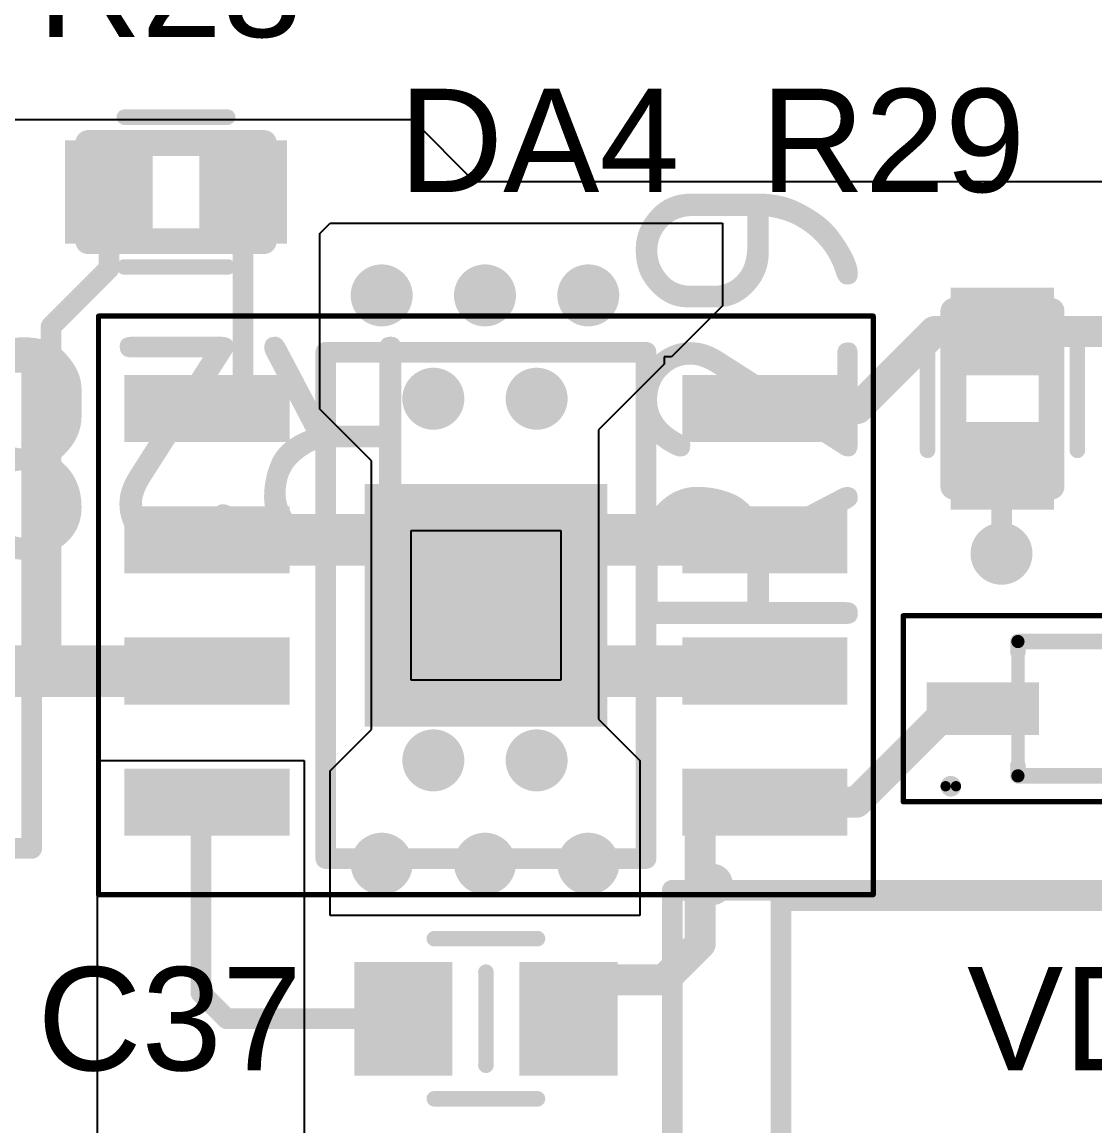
# Model space of a CAD drawing. Header units: inches. Extents: x -1.5 to 75.1, y -0.1 to 70.1.
# Drawn here: x 46.02 to 56.4, y 31.96 to 42.65 of the extents above; entities that cross this region are included whole.
import ezdxf

# ---------------------------------------------------------------- set-up
doc = ezdxf.new("R2010")
doc.units = ezdxf.units.IN
for name, color, linetype in [('Assembly Notes', 56, 'Continuous'), ('Bottom Layer', 5, 'Continuous'), ('Mechanical 13', 56, 'Continuous'), ('Mechanical 15', 56, 'Continuous'), ('Mechanical 16', 56, 'Continuous'), ('Mechanical 5', 56, 'Continuous'), ('Top Layer', 1, 'Continuous'), ('Top Overlay', 2, 'Continuous'), ('Top Paste', 8, 'Continuous'), ('Top Solder', 216, 'Continuous'), ('Via Holes', 16, 'Continuous')]:
    doc.layers.add(name, color=color, linetype=linetype)
doc.styles.add('Arial', font='', dxfattribs={"height": 0.2})
doc.styles.add('GOST type B', font='', dxfattribs={"height": 0.2})
doc.styles.get('Arial').set_extended_font_data('Arial')
doc.styles.get('GOST type B').set_extended_font_data('GOST type B')

# ---------------------------------------------------------------- blocks, each defined once
blk = doc.blocks.new('SOD_323_110')
at = {"layer": 'Top Layer'}
for points in [[(-1.71, 0.23), (-0.67, 0.23), (-0.67, -0.23), (-1.71, -0.23)], [(0.67, 0.23), (1.71, 0.23), (1.71, -0.23), (0.67, -0.23)]]:
    blk.add_hatch(color=1, dxfattribs=at).paths.add_polyline_path(points)
at = {"layer": 'Top Paste'}
for points in [[(-1.71, 0.23), (-0.67, 0.23), (-0.67, -0.23), (-1.71, -0.23)], [(0.67, 0.23), (1.71, 0.23), (1.71, -0.23), (0.67, -0.23)]]:
    blk.add_hatch(color=8, dxfattribs=at).paths.add_polyline_path(points)
at = {"layer": 'Top Solder'}
for points in [[(-1.735, 0.255), (-0.645, 0.255), (-0.645, -0.255), (-1.735, -0.255)], [(0.645, 0.255), (1.735, 0.255), (1.735, -0.255), (0.645, -0.255)]]:
    blk.add_hatch(color=216, dxfattribs=at).paths.add_polyline_path(points)
at = {"layer": 'Mechanical 13'}
for points in [[(-0.85, 0.65, 0.127, 0.127, 0), (0.85, 0.65, 0.127, 0.127, 0)], [(-0.85, -0.65, 0.127, 0.127, 0), (-0.85, 0.65, 0.127, 0.127, 0)], [(0.85, -0.65, 0.127, 0.127, 0), (0.85, 0.65, 0.127, 0.127, 0)], [(-0.85, -0.65, 0.127, 0.127, 0), (0.85, -0.65, 0.127, 0.127, 0)]]:
    blk.add_lwpolyline(points, format="xyseb", dxfattribs=at)
for points in [[(-0.882, 0.65, 0.0635, 0.0635, 1), (-0.818, 0.65, 0.0635, 0.0635, 1)], [(-0.882, 0.65, 0.0635, 0.0635, 1), (-0.818, 0.65, 0.0635, 0.0635, 1)], [(0.818, 0.65, 0.0635, 0.0635, 1), (0.882, 0.65, 0.0635, 0.0635, 1)], [(0.818, 0.65, 0.0635, 0.0635, 1), (0.882, 0.65, 0.0635, 0.0635, 1)], [(-0.882, -0.65, 0.0635, 0.0635, 1), (-0.818, -0.65, 0.0635, 0.0635, 1)], [(-0.882, -0.65, 0.0635, 0.0635, 1), (-0.818, -0.65, 0.0635, 0.0635, 1)], [(0.818, -0.65, 0.0635, 0.0635, 1), (0.882, -0.65, 0.0635, 0.0635, 1)], [(0.818, -0.65, 0.0635, 0.0635, 1), (0.882, -0.65, 0.0635, 0.0635, 1)]]:
    blk.add_lwpolyline(points, format="xyseb", close=True, dxfattribs=at)
at = {"layer": 'Mechanical 15'}
for points in [[(-1.96, -0.9, 0.05, 0.05, 0), (-1.96, 0.9, 0.05, 0.05, 0)], [(-1.96, 0.9, 0.05, 0.05, 0), (1.96, 0.9, 0.05, 0.05, 0)], [(1.96, -0.9, 0.05, 0.05, 0), (1.96, 0.9, 0.05, 0.05, 0)], [(-1.96, -0.9, 0.05, 0.05, 0), (1.96, -0.9, 0.05, 0.05, 0)]]:
    blk.add_lwpolyline(points, format="xyseb", dxfattribs=at)
for points in [[(-1.973, 0.9, 0.025, 0.025, 1), (-1.948, 0.9, 0.025, 0.025, 1)], [(-1.973, 0.9, 0.025, 0.025, 1), (-1.948, 0.9, 0.025, 0.025, 1)], [(1.948, 0.9, 0.025, 0.025, 1), (1.973, 0.9, 0.025, 0.025, 1)], [(1.948, 0.9, 0.025, 0.025, 1), (1.973, 0.9, 0.025, 0.025, 1)], [(-1.973, -0.9, 0.025, 0.025, 1), (-1.948, -0.9, 0.025, 0.025, 1)], [(-1.973, -0.9, 0.025, 0.025, 1), (-1.948, -0.9, 0.025, 0.025, 1)], [(1.948, -0.9, 0.025, 0.025, 1), (1.973, -0.9, 0.025, 0.025, 1)], [(1.948, -0.9, 0.025, 0.025, 1), (1.973, -0.9, 0.025, 0.025, 1)]]:
    blk.add_lwpolyline(points, format="xyseb", close=True, dxfattribs=at)
at = {"layer": 'Top Overlay'}
for points in [[(-0.85, 0.55, 0.15, 0.15, 0), (-0.85, 0.65, 0.15, 0.15, 0)], [(-0.85, 0.65, 0.15, 0.15, 0), (0.85, 0.65, 0.15, 0.15, 0)], [(0.85, 0.55, 0.15, 0.15, 0), (0.85, 0.65, 0.15, 0.15, 0)], [(-0.85, -0.65, 0.15, 0.15, 0), (-0.85, -0.55, 0.15, 0.15, 0)], [(0.85, -0.65, 0.15, 0.15, 0), (0.85, -0.55, 0.15, 0.15, 0)], [(-0.85, -0.65, 0.15, 0.15, 0), (0.85, -0.65, 0.15, 0.15, 0)]]:
    blk.add_lwpolyline(points, format="xyseb", dxfattribs=at)
for points in [[(-0.888, 0.65, 0.075, 0.075, 1), (-0.813, 0.65, 0.075, 0.075, 1)], [(-0.888, 0.65, 0.075, 0.075, 1), (-0.813, 0.65, 0.075, 0.075, 1)], [(0.813, 0.65, 0.075, 0.075, 1), (0.888, 0.65, 0.075, 0.075, 1)], [(0.813, 0.65, 0.075, 0.075, 1), (0.888, 0.65, 0.075, 0.075, 1)], [(-0.888, 0.55, 0.075, 0.075, 1), (-0.813, 0.55, 0.075, 0.075, 1)], [(0.813, 0.55, 0.075, 0.075, 1), (0.888, 0.55, 0.075, 0.075, 1)], [(-0.888, -0.55, 0.075, 0.075, 1), (-0.813, -0.55, 0.075, 0.075, 1)], [(0.813, -0.55, 0.075, 0.075, 1), (0.888, -0.55, 0.075, 0.075, 1)], [(-0.888, -0.65, 0.075, 0.075, 1), (-0.813, -0.65, 0.075, 0.075, 1)], [(-0.888, -0.65, 0.075, 0.075, 1), (-0.813, -0.65, 0.075, 0.075, 1)], [(0.813, -0.65, 0.075, 0.075, 1), (0.888, -0.65, 0.075, 0.075, 1)], [(0.813, -0.65, 0.075, 0.075, 1), (0.888, -0.65, 0.075, 0.075, 1)], [(-1.45, -0.75, 0.1, 0.1, 1), (-1.55, -0.75, 0.1, 0.1, 1)], [(-1.575, -0.75, 0.05, 0.05, 1), (-1.525, -0.75, 0.05, 0.05, 1)], [(-1.475, -0.75, 0.05, 0.05, 1), (-1.425, -0.75, 0.05, 0.05, 1)]]:
    blk.add_lwpolyline(points, format="xyseb", close=True, dxfattribs=at)
blk = doc.blocks.new('0603R_116')
at = {"layer": 'Top Layer'}
for points in [[(-1.05, -0.475), (-1.05, 0.475), (-0.25, 0.475), (-0.25, -0.475)], [(0.25, -0.475), (0.25, 0.475), (1.05, 0.475), (1.05, -0.475)]]:
    blk.add_hatch(color=1, dxfattribs=at).paths.add_polyline_path(points)
at = {"layer": 'Top Paste'}
for points in [[(-1.05, -0.475), (-1.05, 0.475), (-0.25, 0.475), (-0.25, -0.475)], [(0.25, -0.475), (0.25, 0.475), (1.05, 0.475), (1.05, -0.475)]]:
    blk.add_hatch(color=8, dxfattribs=at).paths.add_polyline_path(points)
at = {"layer": 'Top Solder'}
for points in [[(-1.075, -0.5), (-1.075, 0.5), (-0.225, 0.5), (-0.225, -0.5)], [(0.225, -0.5), (0.225, 0.5), (1.075, 0.5), (1.075, -0.5)]]:
    blk.add_hatch(color=216, dxfattribs=at).paths.add_polyline_path(points)
at = {"layer": 'Assembly Notes'}
for points in [[(-0.85, 0.475, 0.25, 0.25, 0), (-0.85, -0.475, 0.25, 0.25, 0)], [(-0.85, 0.475, 0.25, 0.25, 0), (0.85, 0.475, 0.25, 0.25, 0)], [(0.85, 0.475, 0.25, 0.25, 0), (0.85, -0.475, 0.25, 0.25, 0)], [(-0.85, -0.475, 0.25, 0.25, 0), (0.85, -0.475, 0.25, 0.25, 0)]]:
    blk.add_lwpolyline(points, format="xyseb", dxfattribs=at)
for points in [[(-0.913, 0.475, 0.125, 0.125, 1), (-0.788, 0.475, 0.125, 0.125, 1)], [(-0.913, 0.475, 0.125, 0.125, 1), (-0.788, 0.475, 0.125, 0.125, 1)], [(0.787, 0.475, 0.125, 0.125, 1), (0.912, 0.475, 0.125, 0.125, 1)], [(0.787, 0.475, 0.125, 0.125, 1), (0.912, 0.475, 0.125, 0.125, 1)], [(-0.913, -0.475, 0.125, 0.125, 1), (-0.788, -0.475, 0.125, 0.125, 1)], [(-0.913, -0.475, 0.125, 0.125, 1), (-0.788, -0.475, 0.125, 0.125, 1)], [(0.787, -0.475, 0.125, 0.125, 1), (0.912, -0.475, 0.125, 0.125, 1)], [(0.787, -0.475, 0.125, 0.125, 1), (0.912, -0.475, 0.125, 0.125, 1)]]:
    blk.add_lwpolyline(points, format="xyseb", close=True, dxfattribs=at)
at = {"layer": 'Top Overlay'}
for points in [[(-0.5, 0.725, 0.15, 0.15, 0), (0.5, 0.725, 0.15, 0.15, 0)], [(-0.5, -0.725, 0.15, 0.15, 0), (0.5, -0.725, 0.15, 0.15, 0)]]:
    blk.add_lwpolyline(points, format="xyseb", dxfattribs=at)
for points in [[(-0.537, 0.725, 0.075, 0.075, 1), (-0.462, 0.725, 0.075, 0.075, 1)], [(0.462, 0.725, 0.075, 0.075, 1), (0.537, 0.725, 0.075, 0.075, 1)], [(-0.537, -0.725, 0.075, 0.075, 1), (-0.462, -0.725, 0.075, 0.075, 1)], [(0.462, -0.725, 0.075, 0.075, 1), (0.537, -0.725, 0.075, 0.075, 1)]]:
    blk.add_lwpolyline(points, format="xyseb", close=True, dxfattribs=at)
at = {"layer": 'Assembly Notes', "style": 'GOST type B'}
blk.add_text('R29', height=2.15, dxfattribs=at).set_placement((-2.4, 1.4))
blk = doc.blocks.new('0603R_117')
at = {"layer": 'Top Layer'}
for points in [[(-1.05, -0.475), (-1.05, 0.475), (-0.25, 0.475), (-0.25, -0.475)], [(0.25, -0.475), (0.25, 0.475), (1.05, 0.475), (1.05, -0.475)]]:
    blk.add_hatch(color=1, dxfattribs=at).paths.add_polyline_path(points)
at = {"layer": 'Top Paste'}
for points in [[(-1.05, -0.475), (-1.05, 0.475), (-0.25, 0.475), (-0.25, -0.475)], [(0.25, -0.475), (0.25, 0.475), (1.05, 0.475), (1.05, -0.475)]]:
    blk.add_hatch(color=8, dxfattribs=at).paths.add_polyline_path(points)
at = {"layer": 'Top Solder'}
for points in [[(-1.075, -0.5), (-1.075, 0.5), (-0.225, 0.5), (-0.225, -0.5)], [(0.225, -0.5), (0.225, 0.5), (1.075, 0.5), (1.075, -0.5)]]:
    blk.add_hatch(color=216, dxfattribs=at).paths.add_polyline_path(points)
at = {"layer": 'Assembly Notes'}
for points in [[(-0.85, 0.475, 0.25, 0.25, 0), (-0.85, -0.475, 0.25, 0.25, 0)], [(0.85, 0.475, 0.25, 0.25, 0), (-0.85, 0.475, 0.25, 0.25, 0)], [(0.85, 0.475, 0.25, 0.25, 0), (0.85, -0.475, 0.25, 0.25, 0)], [(0.85, -0.475, 0.25, 0.25, 0), (-0.85, -0.475, 0.25, 0.25, 0)]]:
    blk.add_lwpolyline(points, format="xyseb", dxfattribs=at)
for points in [[(-0.913, 0.475, 0.125, 0.125, 1), (-0.788, 0.475, 0.125, 0.125, 1)], [(-0.913, 0.475, 0.125, 0.125, 1), (-0.788, 0.475, 0.125, 0.125, 1)], [(0.787, 0.475, 0.125, 0.125, 1), (0.912, 0.475, 0.125, 0.125, 1)], [(0.787, 0.475, 0.125, 0.125, 1), (0.912, 0.475, 0.125, 0.125, 1)], [(-0.913, -0.475, 0.125, 0.125, 1), (-0.788, -0.475, 0.125, 0.125, 1)], [(-0.913, -0.475, 0.125, 0.125, 1), (-0.788, -0.475, 0.125, 0.125, 1)], [(0.787, -0.475, 0.125, 0.125, 1), (0.912, -0.475, 0.125, 0.125, 1)], [(0.787, -0.475, 0.125, 0.125, 1), (0.912, -0.475, 0.125, 0.125, 1)]]:
    blk.add_lwpolyline(points, format="xyseb", close=True, dxfattribs=at)
at = {"layer": 'Top Overlay'}
for points in [[(0.5, 0.725, 0.15, 0.15, 0), (-0.5, 0.725, 0.15, 0.15, 0)], [(0.5, -0.725, 0.15, 0.15, 0), (-0.5, -0.725, 0.15, 0.15, 0)]]:
    blk.add_lwpolyline(points, format="xyseb", dxfattribs=at)
for points in [[(-0.537, 0.725, 0.075, 0.075, 1), (-0.462, 0.725, 0.075, 0.075, 1)], [(0.462, 0.725, 0.075, 0.075, 1), (0.537, 0.725, 0.075, 0.075, 1)], [(-0.537, -0.725, 0.075, 0.075, 1), (-0.462, -0.725, 0.075, 0.075, 1)], [(0.462, -0.725, 0.075, 0.075, 1), (0.537, -0.725, 0.075, 0.075, 1)]]:
    blk.add_lwpolyline(points, format="xyseb", close=True, dxfattribs=at)
at = {"layer": 'Assembly Notes', "style": 'GOST type B'}
blk.add_text('R28', height=2.15, dxfattribs=at).set_placement((-2.4, 1.4))
blk = doc.blocks.new('IHLP_4040_139')
at = {"layer": 'Mechanical 13'}
for points in [[(-5.144, 5.144, 0.2, 0.2, 0), (5.144, 5.144, 0.2, 0.2, 0)], [(-5.144, -5.144, 0.2, 0.2, 0), (-5.144, 5.144, 0.2, 0.2, 0)]]:
    blk.add_lwpolyline(points, format="xyseb", dxfattribs=at)
blk.add_lwpolyline([(-5.193, 5.144, 0.1, 0.1, 1), (-5.094, 5.144, 0.1, 0.1, 1)], format="xyseb", close=True, dxfattribs=at)
blk.add_lwpolyline([(-5.193, 5.144, 0.1, 0.1, 1), (-5.094, 5.144, 0.1, 0.1, 1)], format="xyseb", close=True, dxfattribs=at)
at = {"layer": 'Mechanical 15'}
for points in [[(-6.196, 5.243, 0.2, 0.2, 0), (6.196, 5.243, 0.2, 0.2, 0)], [(-6.196, -5.243, 0.2, 0.2, 0), (-6.196, 5.243, 0.2, 0.2, 0)]]:
    blk.add_lwpolyline(points, format="xyseb", dxfattribs=at)
blk.add_lwpolyline([(-6.246, 5.243, 0.1, 0.1, 1), (-6.146, 5.243, 0.1, 0.1, 1)], format="xyseb", close=True, dxfattribs=at)
blk.add_lwpolyline([(-6.246, 5.243, 0.1, 0.1, 1), (-6.146, 5.243, 0.1, 0.1, 1)], format="xyseb", close=True, dxfattribs=at)
at = {"layer": 'Mechanical 5'}
for points in [[(-6.196, 5.243, 0.2, 0.2, 0), (6.196, 5.243, 0.2, 0.2, 0)], [(-6.196, -5.243, 0.2, 0.2, 0), (-6.196, 5.243, 0.2, 0.2, 0)]]:
    blk.add_lwpolyline(points, format="xyseb", dxfattribs=at)
blk.add_lwpolyline([(-6.246, 5.243, 0.1, 0.1, 1), (-6.146, 5.243, 0.1, 0.1, 1)], format="xyseb", close=True, dxfattribs=at)
blk.add_lwpolyline([(-6.246, 5.243, 0.1, 0.1, 1), (-6.146, 5.243, 0.1, 0.1, 1)], format="xyseb", close=True, dxfattribs=at)
at = {"layer": 'Top Overlay'}
for points in [[(-5.144, 5.144, 0.2, 0.2, 0), (5.144, 5.144, 0.2, 0.2, 0)], [(-5.144, 2.852, 0.2, 0.2, 0), (-5.144, 5.144, 0.2, 0.2, 0)]]:
    blk.add_lwpolyline(points, format="xyseb", dxfattribs=at)
blk.add_lwpolyline([(-5.193, 5.144, 0.1, 0.1, 1), (-5.094, 5.144, 0.1, 0.1, 1)], format="xyseb", close=True, dxfattribs=at)
blk.add_lwpolyline([(-5.193, 5.144, 0.1, 0.1, 1), (-5.094, 5.144, 0.1, 0.1, 1)], format="xyseb", close=True, dxfattribs=at)
blk = doc.blocks.new('8SOP_E_______P____151')
at = {"layer": 'Top Layer'}
for points in [[(-3.475, 2.205), (-1.925, 2.205), (-1.925, 1.605), (-3.475, 1.605)], [(3.475, 1.605), (1.925, 1.605), (1.925, 2.205), (3.475, 2.205)], [(-1.15, 1.15), (1.15, 1.15), (1.15, -1.15), (-1.15, -1.15)], [(-3.475, 0.935), (-1.925, 0.935), (-1.925, 0.335), (-3.475, 0.335)], [(3.475, 0.335), (1.925, 0.335), (1.925, 0.935), (3.475, 0.935)], [(-3.475, -0.335), (-1.925, -0.335), (-1.925, -0.935), (-3.475, -0.935)], [(3.475, -0.935), (1.925, -0.935), (1.925, -0.335), (3.475, -0.335)], [(-3.475, -1.605), (-1.925, -1.605), (-1.925, -2.205), (-3.475, -2.205)], [(3.475, -2.205), (1.925, -2.205), (1.925, -1.605), (3.475, -1.605)]]:
    blk.add_hatch(color=1, dxfattribs=at).paths.add_polyline_path(points)
at = {"layer": 'Top Paste'}
for points in [[(-3.475, 2.205), (-1.925, 2.205), (-1.925, 1.605), (-3.475, 1.605)], [(3.475, 1.605), (1.925, 1.605), (1.925, 2.205), (3.475, 2.205)], [(-3.475, 0.935), (-1.925, 0.935), (-1.925, 0.335), (-3.475, 0.335)], [(3.475, 0.335), (1.925, 0.335), (1.925, 0.935), (3.475, 0.935)], [(-3.475, -0.335), (-1.925, -0.335), (-1.925, -0.935), (-3.475, -0.935)], [(3.475, -0.935), (1.925, -0.935), (1.925, -0.335), (3.475, -0.335)], [(-3.475, -1.605), (-1.925, -1.605), (-1.925, -2.205), (-3.475, -2.205)], [(3.475, -2.205), (1.925, -2.205), (1.925, -1.605), (3.475, -1.605)]]:
    blk.add_hatch(color=8, dxfattribs=at).paths.add_polyline_path(points)
at = {"layer": 'Top Solder'}
for points in [[(-3.5, 2.23), (-1.9, 2.23), (-1.9, 1.58), (-3.5, 1.58)], [(3.5, 1.58), (1.9, 1.58), (1.9, 2.23), (3.5, 2.23)], [(-1.175, 1.175), (1.175, 1.175), (1.175, -1.175), (-1.175, -1.175)], [(-3.5, 0.96), (-1.9, 0.96), (-1.9, 0.31), (-3.5, 0.31)], [(3.5, 0.31), (1.9, 0.31), (1.9, 0.96), (3.5, 0.96)], [(-3.5, -0.31), (-1.9, -0.31), (-1.9, -0.96), (-3.5, -0.96)], [(3.5, -0.96), (1.9, -0.96), (1.9, -0.31), (3.5, -0.31)], [(-3.5, -1.58), (-1.9, -1.58), (-1.9, -2.23), (-3.5, -2.23)], [(3.5, -2.23), (1.9, -2.23), (1.9, -1.58), (3.5, -1.58)]]:
    blk.add_hatch(color=216, dxfattribs=at).paths.add_polyline_path(points)
at = {"layer": 'Mechanical 15'}
for points in [[(-3.75, 2.8, 0.05, 0.05, 0), (-3.75, -2.8, 0.05, 0.05, 0)], [(3.75, 2.8, 0.05, 0.05, 0), (-3.75, 2.8, 0.05, 0.05, 0)], [(3.75, 2.8, 0.05, 0.05, 0), (3.75, -2.8, 0.05, 0.05, 0)], [(3.75, -2.8, 0.05, 0.05, 0), (-3.75, -2.8, 0.05, 0.05, 0)]]:
    blk.add_lwpolyline(points, format="xyseb", dxfattribs=at)
for points in [[(-3.762, 2.8, 0.025, 0.025, 1), (-3.738, 2.8, 0.025, 0.025, 1)], [(-3.762, 2.8, 0.025, 0.025, 1), (-3.738, 2.8, 0.025, 0.025, 1)], [(3.738, 2.8, 0.025, 0.025, 1), (3.762, 2.8, 0.025, 0.025, 1)], [(3.738, 2.8, 0.025, 0.025, 1), (3.762, 2.8, 0.025, 0.025, 1)], [(-3.762, -2.8, 0.025, 0.025, 1), (-3.738, -2.8, 0.025, 0.025, 1)], [(-3.762, -2.8, 0.025, 0.025, 1), (-3.738, -2.8, 0.025, 0.025, 1)], [(3.738, -2.8, 0.025, 0.025, 1), (3.762, -2.8, 0.025, 0.025, 1)], [(3.738, -2.8, 0.025, 0.025, 1), (3.762, -2.8, 0.025, 0.025, 1)]]:
    blk.add_lwpolyline(points, format="xyseb", close=True, dxfattribs=at)
at = {"layer": 'Top Overlay'}
for points in [[(-1.55, 2.45, 0.2, 0.2, 0), (-1.55, -2.45, 0.2, 0.2, 0)], [(1.55, 2.45, 0.2, 0.2, 0), (-1.55, 2.45, 0.2, 0.2, 0)], [(1.55, 2.45, 0.2, 0.2, 0), (1.55, -2.45, 0.2, 0.2, 0)], [(1.55, -2.45, 0.2, 0.2, 0), (-1.55, -2.45, 0.2, 0.2, 0)]]:
    blk.add_lwpolyline(points, format="xyseb", dxfattribs=at)
for points in [[(-1.6, 2.45, 0.1, 0.1, 1), (-1.5, 2.45, 0.1, 0.1, 1)], [(-1.6, 2.45, 0.1, 0.1, 1), (-1.5, 2.45, 0.1, 0.1, 1)], [(1.5, 2.45, 0.1, 0.1, 1), (1.6, 2.45, 0.1, 0.1, 1)], [(1.5, 2.45, 0.1, 0.1, 1), (1.6, 2.45, 0.1, 0.1, 1)], [(-1.6, -2.45, 0.1, 0.1, 1), (-1.5, -2.45, 0.1, 0.1, 1)], [(-1.6, -2.45, 0.1, 0.1, 1), (-1.5, -2.45, 0.1, 0.1, 1)], [(1.5, -2.45, 0.1, 0.1, 1), (1.6, -2.45, 0.1, 0.1, 1)], [(1.5, -2.45, 0.1, 0.1, 1), (1.6, -2.45, 0.1, 0.1, 1)]]:
    blk.add_lwpolyline(points, format="xyseb", close=True, dxfattribs=at)
at = {"layer": 'Top Paste'}
for p, q in [((-0.726, -0.726), (-0.726, 0.725)), ((-0.726, 0.725), (0.725, 0.725)), ((0.725, 0.725), (0.725, -0.726)), ((0.725, -0.726), (-0.726, -0.726))]:
    blk.add_line(p, q, dxfattribs=at)
blk = doc.blocks.new('0603C_156')
at = {"layer": 'Top Layer'}
for points in [[(-1.25, -0.525), (-1.25, 0.525), (-0.35, 0.525), (-0.35, -0.525)], [(0.35, -0.525), (0.35, 0.525), (1.25, 0.525), (1.25, -0.525)]]:
    blk.add_hatch(color=1, dxfattribs=at).paths.add_polyline_path(points)
at = {"layer": 'Top Paste'}
for points in [[(-1.25, -0.525), (-1.25, 0.525), (-0.35, 0.525), (-0.35, -0.525)], [(0.35, -0.525), (0.35, 0.525), (1.25, 0.525), (1.25, -0.525)]]:
    blk.add_hatch(color=8, dxfattribs=at).paths.add_polyline_path(points)
at = {"layer": 'Top Solder'}
for points in [[(-1.275, -0.55), (-1.275, 0.55), (-0.325, 0.55), (-0.325, -0.55)], [(0.325, -0.55), (0.325, 0.55), (1.275, 0.55), (1.275, -0.55)]]:
    blk.add_hatch(color=216, dxfattribs=at).paths.add_polyline_path(points)
at = {"layer": 'Top Overlay'}
for points in [[(-0.5, 0.775, 0.15, 0.15, 0), (0.5, 0.775, 0.15, 0.15, 0)], [(0, -0.45, 0.15, 0.15, 0), (0, 0.45, 0.15, 0.15, 0)], [(-0.5, -0.775, 0.15, 0.15, 0), (0.5, -0.775, 0.15, 0.15, 0)]]:
    blk.add_lwpolyline(points, format="xyseb", dxfattribs=at)
for points in [[(-0.537, 0.775, 0.075, 0.075, 1), (-0.462, 0.775, 0.075, 0.075, 1)], [(0.462, 0.775, 0.075, 0.075, 1), (0.537, 0.775, 0.075, 0.075, 1)], [(-0.038, 0.45, 0.075, 0.075, 1), (0.038, 0.45, 0.075, 0.075, 1)], [(-0.038, -0.45, 0.075, 0.075, 1), (0.038, -0.45, 0.075, 0.075, 1)], [(-0.537, -0.775, 0.075, 0.075, 1), (-0.462, -0.775, 0.075, 0.075, 1)], [(0.462, -0.775, 0.075, 0.075, 1), (0.537, -0.775, 0.075, 0.075, 1)]]:
    blk.add_lwpolyline(points, format="xyseb", close=True, dxfattribs=at)
blk = doc.blocks.new('1206C_157')
at = {"layer": 'Top Layer'}
for points in [[(-2.5, 1), (-1.1, 1), (-1.1, -1), (-2.5, -1)], [(1.1, 1), (2.5, 1), (2.5, -1), (1.1, -1)]]:
    blk.add_hatch(color=1, dxfattribs=at).paths.add_polyline_path(points)
at = {"layer": 'Top Paste'}
for points in [[(-2.5, 1), (-1.1, 1), (-1.1, -1), (-2.5, -1)], [(1.1, 1), (2.5, 1), (2.5, -1), (1.1, -1)]]:
    blk.add_hatch(color=8, dxfattribs=at).paths.add_polyline_path(points)
at = {"layer": 'Top Solder'}
for points in [[(-2.525, 1.025), (-1.075, 1.025), (-1.075, -1.025), (-2.525, -1.025)], [(1.075, 1.025), (2.525, 1.025), (2.525, -1.025), (1.075, -1.025)]]:
    blk.add_hatch(color=216, dxfattribs=at).paths.add_polyline_path(points)
at = {"layer": 'Mechanical 13'}
for points in [[(1.6, 1.25, 0.2, 0.2, 0), (-1.6, 1.25, 0.2, 0.2, 0)], [(-1.6, -1.25, 0.2, 0.2, 0), (-1.6, 1.25, 0.2, 0.2, 0)], [(1.6, -1.25, 0.2, 0.2, 0), (1.6, 1.25, 0.2, 0.2, 0)], [(1.6, -1.25, 0.2, 0.2, 0), (-1.6, -1.25, 0.2, 0.2, 0)]]:
    blk.add_lwpolyline(points, format="xyseb", dxfattribs=at)
for points in [[(-1.65, 1.25, 0.1, 0.1, 1), (-1.55, 1.25, 0.1, 0.1, 1)], [(-1.65, 1.25, 0.1, 0.1, 1), (-1.55, 1.25, 0.1, 0.1, 1)], [(1.55, 1.25, 0.1, 0.1, 1), (1.65, 1.25, 0.1, 0.1, 1)], [(1.55, 1.25, 0.1, 0.1, 1), (1.65, 1.25, 0.1, 0.1, 1)], [(-1.65, -1.25, 0.1, 0.1, 1), (-1.55, -1.25, 0.1, 0.1, 1)], [(-1.65, -1.25, 0.1, 0.1, 1), (-1.55, -1.25, 0.1, 0.1, 1)], [(1.55, -1.25, 0.1, 0.1, 1), (1.65, -1.25, 0.1, 0.1, 1)], [(1.55, -1.25, 0.1, 0.1, 1), (1.65, -1.25, 0.1, 0.1, 1)]]:
    blk.add_lwpolyline(points, format="xyseb", close=True, dxfattribs=at)
at = {"layer": 'Mechanical 15'}
for points in [[(2.352, 1.603, 0.2, 0.2, 0), (-2.352, 1.603, 0.2, 0.2, 0)], [(-2.352, -1.603, 0.2, 0.2, 0), (-2.352, 1.603, 0.2, 0.2, 0)], [(2.352, -1.603, 0.2, 0.2, 0), (2.352, 1.603, 0.2, 0.2, 0)], [(2.352, -1.603, 0.2, 0.2, 0), (-2.352, -1.603, 0.2, 0.2, 0)]]:
    blk.add_lwpolyline(points, format="xyseb", dxfattribs=at)
for points in [[(-2.402, 1.603, 0.1, 0.1, 1), (-2.302, 1.603, 0.1, 0.1, 1)], [(-2.402, 1.603, 0.1, 0.1, 1), (-2.302, 1.603, 0.1, 0.1, 1)], [(2.302, 1.603, 0.1, 0.1, 1), (2.402, 1.603, 0.1, 0.1, 1)], [(2.302, 1.603, 0.1, 0.1, 1), (2.402, 1.603, 0.1, 0.1, 1)], [(-2.402, -1.603, 0.1, 0.1, 1), (-2.302, -1.603, 0.1, 0.1, 1)], [(-2.402, -1.603, 0.1, 0.1, 1), (-2.302, -1.603, 0.1, 0.1, 1)], [(2.302, -1.603, 0.1, 0.1, 1), (2.402, -1.603, 0.1, 0.1, 1)], [(2.302, -1.603, 0.1, 0.1, 1), (2.402, -1.603, 0.1, 0.1, 1)]]:
    blk.add_lwpolyline(points, format="xyseb", close=True, dxfattribs=at)
at = {"layer": 'Mechanical 16'}
for points in [[(0, -0.5, 0.1, 0.1, 0), (0, 0.5, 0.1, 0.1, 0)], [(0.5, 0, 0.1, 0.1, 0), (-0.5, 0, 0.1, 0.1, 0)]]:
    blk.add_lwpolyline(points, format="xyseb", dxfattribs=at)
for points in [[(-0.025, 0.5, 0.05, 0.05, 1), (0.025, 0.5, 0.05, 0.05, 1)], [(-0.525, 0, 0.05, 0.05, 1), (-0.475, 0, 0.05, 0.05, 1)], [(0.475, 0, 0.05, 0.05, 1), (0.525, 0, 0.05, 0.05, 1)], [(-0.025, -0.5, 0.05, 0.05, 1), (0.025, -0.5, 0.05, 0.05, 1)]]:
    blk.add_lwpolyline(points, format="xyseb", close=True, dxfattribs=at)
at = {"layer": 'Mechanical 5'}
for points in [[(2.352, 1.603, 0.2, 0.2, 0), (-2.352, 1.603, 0.2, 0.2, 0)], [(-2.352, -1.603, 0.2, 0.2, 0), (-2.352, 1.603, 0.2, 0.2, 0)], [(2.352, -1.603, 0.2, 0.2, 0), (2.352, 1.603, 0.2, 0.2, 0)], [(2.352, -1.603, 0.2, 0.2, 0), (-2.352, -1.603, 0.2, 0.2, 0)]]:
    blk.add_lwpolyline(points, format="xyseb", dxfattribs=at)
for points in [[(-2.402, 1.603, 0.1, 0.1, 1), (-2.302, 1.603, 0.1, 0.1, 1)], [(-2.402, 1.603, 0.1, 0.1, 1), (-2.302, 1.603, 0.1, 0.1, 1)], [(2.302, 1.603, 0.1, 0.1, 1), (2.402, 1.603, 0.1, 0.1, 1)], [(2.302, 1.603, 0.1, 0.1, 1), (2.402, 1.603, 0.1, 0.1, 1)], [(-2.402, -1.603, 0.1, 0.1, 1), (-2.302, -1.603, 0.1, 0.1, 1)], [(-2.402, -1.603, 0.1, 0.1, 1), (-2.302, -1.603, 0.1, 0.1, 1)], [(2.302, -1.603, 0.1, 0.1, 1), (2.402, -1.603, 0.1, 0.1, 1)], [(2.302, -1.603, 0.1, 0.1, 1), (2.402, -1.603, 0.1, 0.1, 1)]]:
    blk.add_lwpolyline(points, format="xyseb", close=True, dxfattribs=at)
at = {"layer": 'Top Overlay'}
for points in [[(0.775, 0.925, 0.15, 0.15, 0), (-0.775, 0.925, 0.15, 0.15, 0)], [(0, 0, 0.15, 0.15, 0), (0, 0.6, 0.15, 0.15, 0)], [(0, -0.6, 0.15, 0.15, 0), (0, 0, 0.15, 0.15, 0)], [(0.775, -0.925, 0.15, 0.15, 0), (-0.775, -0.925, 0.15, 0.15, 0)]]:
    blk.add_lwpolyline(points, format="xyseb", dxfattribs=at)
for points in [[(-0.813, 0.925, 0.075, 0.075, 1), (-0.737, 0.925, 0.075, 0.075, 1)], [(0.737, 0.925, 0.075, 0.075, 1), (0.813, 0.925, 0.075, 0.075, 1)], [(-0.038, 0.6, 0.075, 0.075, 1), (0.038, 0.6, 0.075, 0.075, 1)], [(-0.038, 0, 0.075, 0.075, 1), (0.038, 0, 0.075, 0.075, 1)], [(-0.038, 0, 0.075, 0.075, 1), (0.038, 0, 0.075, 0.075, 1)], [(-0.038, -0.6, 0.075, 0.075, 1), (0.038, -0.6, 0.075, 0.075, 1)], [(-0.813, -0.925, 0.075, 0.075, 1), (-0.737, -0.925, 0.075, 0.075, 1)], [(0.737, -0.925, 0.075, 0.075, 1), (0.813, -0.925, 0.075, 0.075, 1)]]:
    blk.add_lwpolyline(points, format="xyseb", close=True, dxfattribs=at)
at = {"layer": 'Mechanical 5', "style": 'Arial'}
blk.add_text('C36', height=1, dxfattribs=at).set_placement((0, 0.011))

msp = doc.modelspace()

# ---------------------------------------------------------------- hatches: boundary and pattern name
at = {"layer": 'Bottom Layer'}
h = msp.add_hatch(color=5, dxfattribs=at)
edge = h.paths.add_edge_path()
edge.add_arc((49.5, 40), 0.3, 0, 360)
h = msp.add_hatch(color=5, dxfattribs=at)
edge = h.paths.add_edge_path()
edge.add_arc((50.5, 40), 0.3, 0, 360)
h = msp.add_hatch(color=5, dxfattribs=at)
edge = h.paths.add_edge_path()
edge.add_arc((51.5, 40), 0.3, 0, 360)
h = msp.add_hatch(color=5, dxfattribs=at)
edge = h.paths.add_edge_path()
edge.add_arc((50, 39), 0.3, 0, 360)
h = msp.add_hatch(color=5, dxfattribs=at)
edge = h.paths.add_edge_path()
edge.add_arc((51, 39), 0.3, 0, 360)
h = msp.add_hatch(color=5, dxfattribs=at)
edge = h.paths.add_edge_path()
edge.add_arc((55.5, 37.5), 0.3, 0, 360)
h = msp.add_hatch(color=5, dxfattribs=at)
edge = h.paths.add_edge_path()
edge.add_arc((50, 35.5), 0.3, 0, 360)
h = msp.add_hatch(color=5, dxfattribs=at)
edge = h.paths.add_edge_path()
edge.add_arc((51, 35.5), 0.3, 0, 360)
h = msp.add_hatch(color=5, dxfattribs=at)
edge = h.paths.add_edge_path()
edge.add_arc((49.5, 34.5), 0.3, 0, 360)
h = msp.add_hatch(color=5, dxfattribs=at)
edge = h.paths.add_edge_path()
edge.add_arc((50.5, 34.5), 0.3, 0, 360)
h = msp.add_hatch(color=5, dxfattribs=at)
edge = h.paths.add_edge_path()
edge.add_arc((51.5, 34.5), 0.3, 0, 360)
at = {"layer": 'Top Layer'}
h = msp.add_hatch(color=1, dxfattribs=at)
edge = h.paths.add_edge_path()
edge.add_arc((49.5, 40), 0.3, 0, 360)
h = msp.add_hatch(color=1, dxfattribs=at)
edge = h.paths.add_edge_path()
edge.add_arc((50.5, 40), 0.3, 0, 360)
h = msp.add_hatch(color=1, dxfattribs=at)
edge = h.paths.add_edge_path()
edge.add_arc((51.5, 40), 0.3, 0, 360)
h = msp.add_hatch(color=1, dxfattribs=at)
edge = h.paths.add_edge_path()
edge.add_arc((50, 39), 0.3, 0, 360)
h = msp.add_hatch(color=1, dxfattribs=at)
edge = h.paths.add_edge_path()
edge.add_arc((51, 39), 0.3, 0, 360)
h = msp.add_hatch(color=1, dxfattribs=at)
edge = h.paths.add_edge_path()
edge.add_arc((55.5, 37.5), 0.3, 0, 360)
h = msp.add_hatch(color=1, dxfattribs=at)
edge = h.paths.add_edge_path()
edge.add_arc((50, 35.5), 0.3, 0, 360)
h = msp.add_hatch(color=1, dxfattribs=at)
edge = h.paths.add_edge_path()
edge.add_arc((51, 35.5), 0.3, 0, 360)
h = msp.add_hatch(color=1, dxfattribs=at)
edge = h.paths.add_edge_path()
edge.add_arc((49.5, 34.5), 0.3, 0, 360)
h = msp.add_hatch(color=1, dxfattribs=at)
edge = h.paths.add_edge_path()
edge.add_arc((50.5, 34.5), 0.3, 0, 360)
h = msp.add_hatch(color=1, dxfattribs=at)
edge = h.paths.add_edge_path()
edge.add_arc((51.5, 34.5), 0.3, 0, 360)
at = {"layer": 'Via Holes'}
h = msp.add_hatch(color=7, dxfattribs=at)
edge = h.paths.add_edge_path()
edge.add_arc((49.5, 40), 0.15, 0, 360)
h = msp.add_hatch(color=7, dxfattribs=at)
edge = h.paths.add_edge_path()
edge.add_arc((50.5, 40), 0.15, 0, 360)
h = msp.add_hatch(color=7, dxfattribs=at)
edge = h.paths.add_edge_path()
edge.add_arc((51.5, 40), 0.15, 0, 360)
h = msp.add_hatch(color=7, dxfattribs=at)
edge = h.paths.add_edge_path()
edge.add_arc((50, 39), 0.15, 0, 360)
h = msp.add_hatch(color=7, dxfattribs=at)
edge = h.paths.add_edge_path()
edge.add_arc((51, 39), 0.15, 0, 360)
h = msp.add_hatch(color=7, dxfattribs=at)
edge = h.paths.add_edge_path()
edge.add_arc((55.5, 37.5), 0.15, 0, 360)
h = msp.add_hatch(color=7, dxfattribs=at)
edge = h.paths.add_edge_path()
edge.add_arc((50, 35.5), 0.15, 0, 360)
h = msp.add_hatch(color=7, dxfattribs=at)
edge = h.paths.add_edge_path()
edge.add_arc((51, 35.5), 0.15, 0, 360)
h = msp.add_hatch(color=7, dxfattribs=at)
edge = h.paths.add_edge_path()
edge.add_arc((49.5, 34.5), 0.15, 0, 360)
h = msp.add_hatch(color=7, dxfattribs=at)
edge = h.paths.add_edge_path()
edge.add_arc((50.5, 34.5), 0.15, 0, 360)
h = msp.add_hatch(color=7, dxfattribs=at)
edge = h.paths.add_edge_path()
edge.add_arc((51.5, 34.5), 0.15, 0, 360)

# ---------------------------------------------------------------- linework, layer by layer
at = {"layer": 'Top Layer'}
for p, q in [((49.8, 41.7), (41.6, 41.7)), ((50.4, 41.1), (49.8, 41.7)), ((67.9, 41.1), (50.4, 41.1)), ((48.9, 40.6), (49, 40.7)), ((48.9, 38.9), (48.9, 40.6)), ((49, 40.7), (52.8, 40.7)), ((52.8, 40.7), (52.8, 39.9)), ((52.8, 39.9), (52.305, 39.405)), ((52.234, 39.334), (51.6, 38.7)), ((52.305, 39.405), (52.234, 39.405)), ((52.234, 39.405), (52.234, 39.334)), ((49.4, 38.4), (48.9, 38.9)), ((51.6, 38.7), (51.6, 35.9)), ((49.4, 35.8), (49.4, 38.4)), ((51.6, 35.9), (52, 35.5)), ((49, 35.4), (49.4, 35.8)), ((46.75, 27.75), (46.75, 35.5)), ((46.75, 35.5), (48.75, 35.5)), ((48.75, 35.5), (48.75, 30.25)), ((52, 35.5), (52, 34)), ((49, 34), (49, 35.4)), ((52, 34), (49, 34))]:
    msp.add_line(p, q, dxfattribs=at)
for points in [[(46.859, 40.259, 0.2, 0.2, 0), (46.859, 41, 0.2, 0.2, 0)], [(48.159, 39.105, 0.2, 0.2, 0), (48.159, 41, 0.2, 0.2, 0)], [(46.3, 39.7, 0.2, 0.2, 0), (46.859, 40.259, 0.2, 0.2, 0)], [(46.3, 36.516, 0.2, 0.2, 0), (46.3, 39.7, 0.2, 0.2, 0)], [(54.105, 38.905, 0.3, 0.3, 0), (54.85, 39.65, 0.3, 0.3, 0)], [(54.85, 39.65, 0.3, 0.3, 0), (55.509, 39.65, 0.3, 0.3, 0)], [(55.439, 39.65, 0.3, 0.3, 0), (57.509, 39.65, 0.3, 0.3, 0)], [(47.959, 38.905, 0.2, 0.2, 0), (48.159, 39.105, 0.2, 0.2, 0)], [(47.809, 38.905, 0.2, 0.2, 0), (47.959, 38.905, 0.2, 0.2, 0)], [(53.209, 38.905, 0.3, 0.3, 0), (54.105, 38.905, 0.3, 0.3, 0)], [(55.5, 38.341, 0.2, 0.2, 0), (55.509, 38.35, 0.2, 0.2, 0)], [(55.5, 37.5, 0.2, 0.2, 0), (55.5, 38.341, 0.2, 0.2, 0)], [(47.809, 37.635, 0.5, 0.5, 0), (49.874, 37.635, 0.5, 0.5, 0)], [(49.874, 37.635, 0.5, 0.5, 0), (50.509, 37, 0.5, 0.5, 0)], [(50.509, 37, 0.5, 0.5, 0), (51.144, 37.635, 0.5, 0.5, 0)], [(51.144, 37.635, 0.5, 0.5, 0), (53.209, 37.635, 0.5, 0.5, 0)], [(50.509, 37, 0.5, 0.5, 0), (51.144, 36.365, 0.5, 0.5, 0)], [(45.094, 36.365, 0.5, 0.5, 0), (46.451, 36.365, 0.5, 0.5, 0)], [(46.3, 36.516, 0.2, 0.2, 0), (46.451, 36.365, 0.2, 0.2, 0)], [(46.451, 36.365, 0.5, 0.5, 0), (47.809, 36.365, 0.5, 0.5, 0)], [(51.144, 36.365, 0.5, 0.5, 0), (53.209, 36.365, 0.5, 0.5, 0)], [(55.239, 35.92, 0.3, 0.3, 0), (55.318, 36, 0.3, 0.3, 0)], [(54.095, 35.095, 0.3, 0.3, 0), (54.92, 35.92, 0.3, 0.3, 0)], [(54.92, 35.92, 0.3, 0.3, 0), (55.239, 35.92, 0.3, 0.3, 0)], [(47.75, 35.036, 0.2, 0.2, 0), (47.809, 35.095, 0.2, 0.2, 0)], [(52.584, 34.945, 0.3, 0.3, 0), (52.734, 35.095, 0.3, 0.3, 0)], [(52.734, 35.095, 0.3, 0.3, 0), (54.095, 35.095, 0.3, 0.3, 0)], [(47.75, 33.25, 0.2, 0.2, 0), (47.75, 35.036, 0.2, 0.2, 0)], [(52.584, 33.726, 0.3, 0.3, 0), (52.584, 34.945, 0.3, 0.3, 0)], [(52.232, 33.375, 0.3, 0.3, 0), (52.584, 33.726, 0.3, 0.3, 0)], [(51.309, 33.075, 0.3, 0.3, 0), (51.609, 33.375, 0.3, 0.3, 0)], [(51.609, 33.375, 0.3, 0.3, 0), (52.232, 33.375, 0.3, 0.3, 0)], [(47.75, 33.25, 0.2, 0.2, 0), (48, 33, 0.2, 0.2, 0)], [(51.309, 33, 0.3, 0.3, 0), (51.309, 33.075, 0.3, 0.3, 0)], [(48, 33, 0.2, 0.2, 0), (49.709, 33, 0.2, 0.2, 0)]]:
    msp.add_lwpolyline(points, format="xyseb", dxfattribs=at)
for points in [[(46.809, 41, 0.1, 0.1, 1), (46.909, 41, 0.1, 0.1, 1)], [(48.109, 41, 0.1, 0.1, 1), (48.209, 41, 0.1, 0.1, 1)], [(46.809, 40.259, 0.1, 0.1, 1), (46.909, 40.259, 0.1, 0.1, 1)], [(46.809, 40.259, 0.1, 0.1, 1), (46.909, 40.259, 0.1, 0.1, 1)], [(46.25, 39.7, 0.1, 0.1, 1), (46.35, 39.7, 0.1, 0.1, 1)], [(46.25, 39.7, 0.1, 0.1, 1), (46.35, 39.7, 0.1, 0.1, 1)], [(54.775, 39.65, 0.15, 0.15, 1), (54.925, 39.65, 0.15, 0.15, 1)], [(54.775, 39.65, 0.15, 0.15, 1), (54.925, 39.65, 0.15, 0.15, 1)], [(55.364, 39.65, 0.15, 0.15, 1), (55.514, 39.65, 0.15, 0.15, 1)], [(55.434, 39.65, 0.15, 0.15, 1), (55.584, 39.65, 0.15, 0.15, 1)], [(48.109, 39.105, 0.1, 0.1, 1), (48.209, 39.105, 0.1, 0.1, 1)], [(48.109, 39.105, 0.1, 0.1, 1), (48.209, 39.105, 0.1, 0.1, 1)], [(47.759, 38.905, 0.1, 0.1, 1), (47.859, 38.905, 0.1, 0.1, 1)], [(47.909, 38.905, 0.1, 0.1, 1), (48.009, 38.905, 0.1, 0.1, 1)], [(47.909, 38.905, 0.1, 0.1, 1), (48.009, 38.905, 0.1, 0.1, 1)], [(53.134, 38.905, 0.15, 0.15, 1), (53.284, 38.905, 0.15, 0.15, 1)], [(54.03, 38.905, 0.15, 0.15, 1), (54.18, 38.905, 0.15, 0.15, 1)], [(54.03, 38.905, 0.15, 0.15, 1), (54.18, 38.905, 0.15, 0.15, 1)], [(55.45, 38.341, 0.1, 0.1, 1), (55.55, 38.341, 0.1, 0.1, 1)], [(55.45, 38.341, 0.1, 0.1, 1), (55.55, 38.341, 0.1, 0.1, 1)], [(55.459, 38.35, 0.1, 0.1, 1), (55.559, 38.35, 0.1, 0.1, 1)], [(47.684, 37.635, 0.25, 0.25, 1), (47.934, 37.635, 0.25, 0.25, 1)], [(49.749, 37.635, 0.25, 0.25, 1), (49.999, 37.635, 0.25, 0.25, 1)], [(49.749, 37.635, 0.25, 0.25, 1), (49.999, 37.635, 0.25, 0.25, 1)], [(51.019, 37.635, 0.25, 0.25, 1), (51.269, 37.635, 0.25, 0.25, 1)], [(51.019, 37.635, 0.25, 0.25, 1), (51.269, 37.635, 0.25, 0.25, 1)], [(53.084, 37.635, 0.25, 0.25, 1), (53.334, 37.635, 0.25, 0.25, 1)], [(55.45, 37.5, 0.1, 0.1, 1), (55.55, 37.5, 0.1, 0.1, 1)], [(50.384, 37, 0.25, 0.25, 1), (50.634, 37, 0.25, 0.25, 1)], [(50.384, 37, 0.25, 0.25, 1), (50.634, 37, 0.25, 0.25, 1)], [(50.384, 37, 0.25, 0.25, 1), (50.634, 37, 0.25, 0.25, 1)], [(46.25, 36.516, 0.1, 0.1, 1), (46.35, 36.516, 0.1, 0.1, 1)], [(46.25, 36.516, 0.1, 0.1, 1), (46.35, 36.516, 0.1, 0.1, 1)], [(46.326, 36.365, 0.25, 0.25, 1), (46.576, 36.365, 0.25, 0.25, 1)], [(46.326, 36.365, 0.25, 0.25, 1), (46.576, 36.365, 0.25, 0.25, 1)], [(47.684, 36.365, 0.25, 0.25, 1), (47.934, 36.365, 0.25, 0.25, 1)], [(51.019, 36.365, 0.25, 0.25, 1), (51.269, 36.365, 0.25, 0.25, 1)], [(51.019, 36.365, 0.25, 0.25, 1), (51.269, 36.365, 0.25, 0.25, 1)], [(53.084, 36.365, 0.25, 0.25, 1), (53.334, 36.365, 0.25, 0.25, 1)], [(46.401, 36.365, 0.1, 0.1, 1), (46.501, 36.365, 0.1, 0.1, 1)], [(55.244, 36, 0.15, 0.15, 1), (55.393, 36, 0.15, 0.15, 1)], [(54.845, 35.92, 0.15, 0.15, 1), (54.995, 35.92, 0.15, 0.15, 1)], [(54.845, 35.92, 0.15, 0.15, 1), (54.995, 35.92, 0.15, 0.15, 1)], [(55.164, 35.92, 0.15, 0.15, 1), (55.314, 35.92, 0.15, 0.15, 1)], [(55.164, 35.92, 0.15, 0.15, 1), (55.314, 35.92, 0.15, 0.15, 1)], [(47.759, 35.095, 0.1, 0.1, 1), (47.859, 35.095, 0.1, 0.1, 1)], [(52.659, 35.095, 0.15, 0.15, 1), (52.808, 35.095, 0.15, 0.15, 1)], [(52.659, 35.095, 0.15, 0.15, 1), (52.808, 35.095, 0.15, 0.15, 1)], [(54.02, 35.095, 0.15, 0.15, 1), (54.17, 35.095, 0.15, 0.15, 1)], [(54.02, 35.095, 0.15, 0.15, 1), (54.17, 35.095, 0.15, 0.15, 1)], [(47.7, 35.036, 0.1, 0.1, 1), (47.8, 35.036, 0.1, 0.1, 1)], [(47.7, 35.036, 0.1, 0.1, 1), (47.8, 35.036, 0.1, 0.1, 1)], [(52.509, 34.945, 0.15, 0.15, 1), (52.659, 34.945, 0.15, 0.15, 1)], [(52.509, 34.945, 0.15, 0.15, 1), (52.659, 34.945, 0.15, 0.15, 1)], [(52.509, 33.726, 0.15, 0.15, 1), (52.659, 33.726, 0.15, 0.15, 1)], [(52.509, 33.726, 0.15, 0.15, 1), (52.659, 33.726, 0.15, 0.15, 1)], [(51.534, 33.375, 0.15, 0.15, 1), (51.684, 33.375, 0.15, 0.15, 1)], [(51.534, 33.375, 0.15, 0.15, 1), (51.684, 33.375, 0.15, 0.15, 1)], [(52.157, 33.375, 0.15, 0.15, 1), (52.307, 33.375, 0.15, 0.15, 1)], [(52.157, 33.375, 0.15, 0.15, 1), (52.307, 33.375, 0.15, 0.15, 1)], [(47.7, 33.25, 0.1, 0.1, 1), (47.8, 33.25, 0.1, 0.1, 1)], [(47.7, 33.25, 0.1, 0.1, 1), (47.8, 33.25, 0.1, 0.1, 1)], [(51.234, 33.075, 0.15, 0.15, 1), (51.383, 33.075, 0.15, 0.15, 1)], [(51.234, 33.075, 0.15, 0.15, 1), (51.383, 33.075, 0.15, 0.15, 1)], [(51.234, 33, 0.15, 0.15, 1), (51.383, 33, 0.15, 0.15, 1)], [(47.95, 33, 0.1, 0.1, 1), (48.05, 33, 0.1, 0.1, 1)], [(47.95, 33, 0.1, 0.1, 1), (48.05, 33, 0.1, 0.1, 1)], [(49.659, 33, 0.1, 0.1, 1), (49.759, 33, 0.1, 0.1, 1)]]:
    msp.add_lwpolyline(points, format="xyseb", close=True, dxfattribs=at)
at = {"layer": 'Top Overlay'}
for points in [[(52.8, 34.3, 0.2, 0.2, 1), (52.6, 34.3, 0.2, 0.2, 1)], [(52.55, 34.3, 0.1, 0.1, 1), (52.65, 34.3, 0.1, 0.1, 1)], [(52.75, 34.3, 0.1, 0.1, 1), (52.85, 34.3, 0.1, 0.1, 1)]]:
    msp.add_lwpolyline(points, format="xyseb", close=True, dxfattribs=at)

# ---------------------------------------------------------------- block references
for name, p, rotation in [('0603R_117', (47.509, 41), 180), ('0603R_116', (55.509, 39), 90), ('8SOP_E_______P____151', (50.509, 37), 180), ('1206C_157', (44.509, 37), 270)]:
    msp.add_blockref(name, p, dxfattribs=dict(rotation=rotation))
for name, p in [('SOD_323_110', (56.509, 36)), ('IHLP_4040_139', (58.509, 29)), ('0603C_156', (50.509, 33))]:
    msp.add_blockref(name, p)

# ---------------------------------------------------------------- texts
at = {"layer": 'Top Overlay', "style": 'Arial'}
for s, p in [('R28', (46.167, 42.5)), ('DA4', (49.667, 41)), ('R29', (53.167, 41)), ('C37', (46.167, 32.5)), ('VD5', (55.167, 32.5))]:
    msp.add_text(s, height=1, dxfattribs=at).set_placement(p)

doc.saveas('drawing.dxf')
